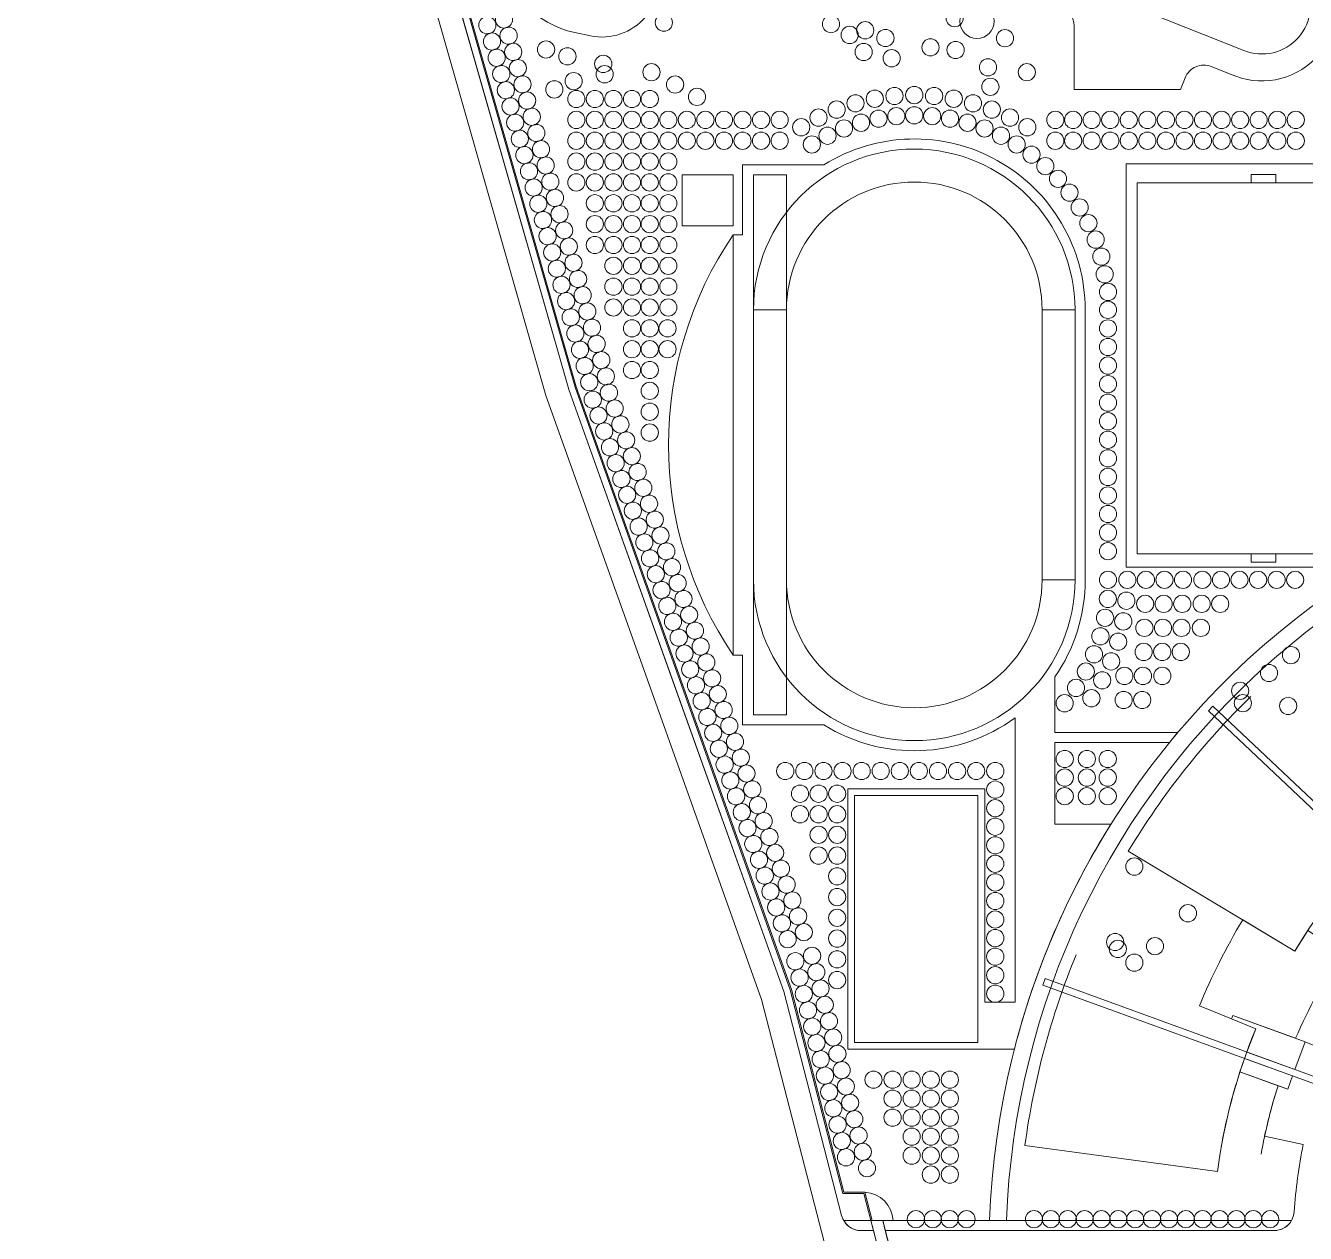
# Model space of a CAD drawing. Header units: metres. Extents: x -15673 to 64769, y -87680 to 34131.
# Drawn here: x -15673 to 22261, y -46309 to -10515 of the extents above; entities that cross this region are included whole.
import ezdxf

# ---------------------------------------------------------------- set-up
doc = ezdxf.new("R2010")
doc.units = ezdxf.units.M
doc.header["$PDMODE"] = 32
doc.header["$PDSIZE"] = 0.5
for name, color, linetype, lineweight in [('11', 7, 'Continuous', 13), ('14', 7, 'Continuous', 13), ('16', 7, 'Continuous', 13), ('27', 7, 'Continuous', 13), ('39', 7, 'Continuous', 13), ('42', 7, 'Continuous', 13), ('44', 7, 'Continuous', 13)]:
    doc.layers.add(name, color=color, linetype=linetype, lineweight=lineweight)

msp = doc.modelspace()

# ---------------------------------------------------------------- linework, layer by layer
at = {"layer": '11'}
for centre, radius in [((-1494.612, -10333.507), 255.324), ((3245.472, -10427.222), 255.324), ((8199.634, -10469.654), 255.324), ((11864.64, -10294.689), 255.324), ((12526, -10386.404), 510.295), ((-1986.724, -10506.777), 255.324), ((-1357.301, -10814.284), 255.324), ((8752.409, -10791.843), 255.324), ((9213.055, -10653.762), 255.324), ((-1849.413, -10987.553), 255.324), ((-246.528, -11223.222), 255.324), ((9811.894, -10883.897), 255.324), ((11147.767, -11160.059), 255.324), ((11891.586, -11237.059), 255.324), ((13355.57, -10889.002), 255.324), ((-1712.103, -11468.329), 255.324), ((-1219.991, -11295.06), 255.324), ((386.472, -11427.222), 255.324), ((9166.99, -11298.14), 255.324), ((9996.153, -11482.248), 255.324), ((-1574.792, -11949.106), 255.324), ((-1082.68, -11775.836), 255.324), ((1448.472, -11651.222), 255.324), ((1489.472, -11957.222), 255.324), ((2877.472, -11896.222), 255.324), ((12851.415, -11752.564), 255.324), ((14003.771, -11896.491), 255.324), ((-945.37, -12256.612), 255.324), ((570.472, -12161.222), 255.324), ((3578.213, -12261.863), 255.324), ((12923.437, -12328.272), 255.324), ((-1437.482, -12429.882), 255.324), ((-808.059, -12737.389), 255.324), ((-1.528, -12406.222), 255.324), ((649.928, -12692.092), 255.324), ((1199.928, -12692.092), 255.324), ((1749.928, -12692.092), 255.324), ((2299.928, -12692.092), 255.324), ((2827.213, -12692.092), 255.324), ((4227.213, -12627.863), 255.324), ((9497.475, -12682.908), 255.324), ((10079.826, -12601.674), 255.324), ((10667.188, -12574.519), 255.324), ((11254.549, -12601.674), 255.324), ((11836.9, -12682.908), 255.324), ((-1300.171, -12910.658), 255.324), ((8367.595, -13004.387), 255.324), ((8925.104, -12817.529), 255.324), ((12409.271, -12817.529), 255.324), ((12966.78, -13004.387), 255.324), ((-1162.861, -13391.435), 255.324), ((-670.749, -13218.165), 255.324), ((649.928, -13309.863), 255.324), ((1199.928, -13309.863), 255.324), ((1749.928, -13309.863), 255.324), ((2299.928, -13309.863), 255.324), ((2827.213, -13309.863), 255.324), ((3377.213, -13309.863), 255.324), ((3927.213, -13309.863), 255.324), ((4477.213, -13309.863), 255.324), ((5027.213, -13309.863), 255.324), ((5577.213, -13309.863), 255.324), ((6127.213, -13309.863), 255.324), ((6677.213, -13309.863), 255.324), ((7316.026, -13528.006), 255.324), ((7829.706, -13241.888), 255.324), ((9089.301, -13394.624), 255.324), ((9607.725, -13272.692), 255.324), ((10135.187, -13199.114), 255.324), ((10667.188, -13174.519), 255.324), ((11199.188, -13199.114), 255.324), ((11726.65, -13272.692), 255.324), ((12245.074, -13394.624), 255.324), ((13504.669, -13241.888), 255.324), ((14018.349, -13528.006), 255.324), ((14848.928, -13309.863), 255.324), ((15376.213, -13309.863), 255.324), ((15926.213, -13309.863), 255.324), ((16476.213, -13309.863), 255.324), ((17026.213, -13309.863), 255.324), ((17576.213, -13309.863), 255.324), ((18126.213, -13309.863), 255.324), ((18676.213, -13309.863), 255.324), ((19226.213, -13309.863), 255.324), ((19776.213, -13309.863), 255.324), ((20326.213, -13309.863), 255.324), ((20876.213, -13309.863), 255.324), ((21426.213, -13309.863), 255.324), ((21976.213, -13309.863), 255.324), ((-1025.55, -13872.211), 255.324), ((-533.438, -13698.941), 255.324), ((8097.149, -13778.986), 255.324), ((8584.34, -13563.87), 255.324), ((12750.035, -13563.87), 255.324), ((13237.226, -13778.986), 255.324), ((-396.128, -14179.718), 255.324), ((649.928, -13927.634), 255.324), ((1199.928, -13927.634), 255.324), ((1749.928, -13927.634), 255.324), ((2299.928, -13927.634), 255.324), ((2827.213, -13927.634), 255.324), ((3377.213, -13927.634), 255.324), ((3927.213, -13927.634), 255.324), ((4477.213, -13927.634), 255.324), ((5027.213, -13927.634), 255.324), ((5577.213, -13927.634), 255.324), ((6127.213, -13927.634), 255.324), ((6677.213, -13927.634), 255.324), ((7631.885, -14038.137), 255.324), ((13702.49, -14038.137), 255.324), ((14848.928, -13927.634), 255.324), ((15376.213, -13927.634), 255.324), ((15926.213, -13927.634), 255.324), ((16476.213, -13927.634), 255.324), ((17026.213, -13927.634), 255.324), ((17576.213, -13927.634), 255.324), ((18126.213, -13927.634), 255.324), ((18676.213, -13927.634), 255.324), ((19226.213, -13927.634), 255.324), ((19776.213, -13927.634), 255.324), ((20326.213, -13927.634), 255.324), ((20876.213, -13927.634), 255.324), ((21426.213, -13927.634), 255.324), ((21976.213, -13927.634), 255.324), ((-888.24, -14352.987), 255.324), ((-258.817, -14660.494), 255.324), ((649.928, -14545.406), 255.324), ((1199.928, -14545.406), 255.324), ((1749.928, -14545.406), 255.324), ((2299.928, -14545.406), 255.324), ((2827.213, -14545.406), 255.324), ((3377.213, -14545.406), 255.324), ((14141.858, -14339.111), 255.324), ((-750.929, -14833.763), 255.324), ((14551.582, -14679.341), 255.324), ((-613.619, -15314.54), 255.324), ((-121.507, -15141.27), 255.324), ((649.928, -15163.177), 255.324), ((1199.928, -15163.177), 255.324), ((1749.928, -15163.177), 255.324), ((2299.928, -15163.177), 255.324), ((2827.213, -15163.177), 255.324), ((3377.213, -15163.177), 255.324), ((14928.165, -15055.924), 255.324), ((-476.309, -15795.316), 255.324), ((15.804, -15622.046), 255.324), ((1199.928, -15780.948), 255.324), ((1749.928, -15780.948), 255.324), ((2299.928, -15780.948), 255.324), ((2827.213, -15780.948), 255.324), ((3377.213, -15780.948), 255.324), ((15268.395, -15465.648), 255.324), ((153.114, -16102.823), 255.324), ((15569.369, -15905.016), 255.324), ((-338.998, -16276.092), 255.324), ((1199.928, -16398.719), 255.324), ((1749.928, -16398.719), 255.324), ((2299.928, -16398.719), 255.324), ((2827.213, -16398.719), 255.324), ((3377.213, -16398.719), 255.324), ((15828.52, -16370.28), 255.324), ((-201.688, -16756.869), 255.324), ((290.425, -16583.599), 255.324), ((16043.636, -16857.471), 255.324), ((-64.377, -17237.645), 255.324), ((427.735, -17064.375), 255.324), ((1199.928, -17016.49), 255.324), ((1749.928, -17016.49), 255.324), ((2299.928, -17016.49), 255.324), ((2827.213, -17016.49), 255.324), ((3377.213, -17016.49), 255.324), ((565.046, -17545.151), 255.324), ((1749.928, -17634.261), 255.324), ((2299.928, -17634.261), 255.324), ((2827.213, -17634.261), 255.324), ((3377.213, -17634.261), 255.324), ((16212.882, -17362.433), 255.324), ((72.933, -17718.421), 255.324), ((702.356, -18025.928), 255.324), ((16310.637, -17885.375), 255.324), ((210.244, -18199.197), 255.324), ((1749.928, -18252.032), 255.324), ((2299.928, -18252.032), 255.324), ((2827.213, -18252.032), 255.324), ((3377.213, -18252.032), 255.324), ((16408.392, -18408.318), 255.324), ((347.554, -18679.974), 255.324), ((839.667, -18506.704), 255.324), ((484.865, -19160.75), 255.324), ((976.977, -18987.48), 255.324), ((1749.928, -18869.803), 255.324), ((2299.928, -18869.803), 255.324), ((2827.213, -18869.803), 255.324), ((3377.213, -18869.803), 255.324), ((16408.392, -18940.319), 255.324), ((1114.287, -19468.257), 255.324), ((2299.928, -19487.575), 255.324), ((2827.213, -19487.575), 255.324), ((3354.498, -19487.575), 255.324), ((16408.392, -19490.319), 255.324), ((622.175, -19641.526), 255.324), ((1251.598, -19949.033), 255.324), ((759.486, -20122.303), 255.324), ((2299.928, -20105.346), 255.324), ((2827.213, -20105.346), 255.324), ((3354.498, -20105.346), 255.324), ((16408.392, -20040.319), 255.324), ((896.796, -20603.079), 255.324), ((1388.908, -20429.809), 255.324), ((2299.928, -20723.117), 255.324), ((2827.213, -20723.117), 255.324), ((16408.392, -20590.319), 255.324), ((1034.107, -21083.855), 255.324), ((1526.219, -20910.585), 255.324), ((1616.704, -21394.045), 255.324), ((2827.213, -21340.888), 255.324), ((16408.392, -21140.319), 255.324), ((1137.614, -21600.611), 255.324), ((1786.619, -21864.288), 255.324), ((16408.392, -21690.319), 255.324), ((1307.53, -22070.855), 255.324), ((2827.213, -21958.659), 255.324), ((16408.392, -22240.319), 255.324), ((1477.445, -22541.098), 255.324), ((1956.535, -22334.531), 255.324), ((2827.213, -22576.43), 255.324), ((1647.361, -23011.341), 255.324), ((2126.451, -22804.774), 255.324), ((16408.392, -22790.319), 255.324), ((2296.366, -23275.017), 255.324), ((16408.392, -23340.319), 255.324), ((1817.277, -23481.584), 255.324), ((2466.282, -23745.26), 255.324), ((1987.193, -23951.827), 255.324), ((16408.392, -23890.319), 255.324), ((2157.108, -24422.07), 255.324), ((2636.198, -24215.504), 255.324), ((16408.392, -24440.319), 255.324), ((2327.024, -24892.314), 255.324), ((2806.114, -24685.747), 255.324), ((2976.029, -25155.99), 255.324), ((16408.392, -24990.319), 255.324), ((2496.94, -25362.557), 255.324), ((3145.945, -25626.233), 255.324), ((16408.392, -25540.319), 255.324), ((2666.855, -25832.8), 255.324), ((2836.771, -26303.043), 255.324), ((3315.861, -26096.476), 255.324), ((16408.392, -26090.319), 255.324), ((3006.687, -26773.286), 255.324), ((3485.777, -26566.72), 255.324), ((3655.692, -27036.963), 255.324), ((16408.392, -26940.319), 255.324), ((16982.988, -26940.319), 255.324), ((17532.988, -26940.319), 255.324), ((18082.988, -26940.319), 255.324), ((18632.988, -26940.319), 255.324), ((19207.583, -26940.319), 255.324), ((19757.583, -26940.319), 255.324), ((20307.583, -26940.319), 255.324), ((20857.583, -26940.319), 255.324), ((21407.583, -26940.319), 255.324), ((21957.583, -26940.319), 255.324), ((3176.603, -27243.53), 255.324), ((3825.608, -27507.206), 255.324), ((16405.224, -27505.466), 255.324), ((16952.575, -27559.375), 255.324), ((3346.518, -27713.773), 255.324), ((17510.988, -27652.319), 255.324), ((18060.988, -27652.319), 255.324), ((18610.988, -27652.319), 255.324), ((19185.583, -27652.319), 255.324), ((19735.583, -27652.319), 255.324), ((3516.434, -28184.016), 255.324), ((3995.524, -27977.449), 255.324), ((16322.199, -28065.17), 255.324), ((16861.631, -28172.47), 255.324), ((3686.35, -28654.259), 255.324), ((4165.439, -28447.692), 255.324), ((16184.714, -28614.042), 255.324), ((17488.988, -28364.319), 255.324), ((18038.988, -28364.319), 255.324), ((18588.988, -28364.319), 255.324), ((19163.583, -28364.319), 255.324), ((4335.355, -28917.935), 255.324), ((16711.031, -28773.699), 255.324), ((17466.988, -29076.319), 255.324), ((18016.988, -29076.319), 255.324), ((18566.988, -29076.319), 255.324), ((3856.265, -29124.502), 255.324), ((4505.271, -29388.179), 255.324), ((15994.092, -29146.795), 255.324), ((16502.226, -29357.271), 255.324), ((21832.224, -29171.592), 255.324), ((4026.181, -29594.745), 255.324), ((15752.169, -29658.298), 255.324), ((16894.988, -29788.319), 255.324), ((17444.988, -29788.319), 255.324), ((18019.583, -29788.319), 255.324), ((21180.224, -29700.592), 255.324), ((4196.097, -30064.989), 255.324), ((4675.187, -29858.422), 255.324), ((15461.275, -30143.625), 255.324), ((16237.226, -29917.566), 255.324), ((4366.013, -30535.232), 255.324), ((4845.102, -30328.665), 255.324), ((15124.211, -30598.103), 255.324), ((15918.583, -30449.189), 255.324), ((16872.988, -30500.319), 255.324), ((17422.988, -30500.319), 255.324), ((20325.224, -30229.592), 255.324), ((20407.224, -30595.592), 255.324), ((5015.018, -30798.908), 255.324), ((21750.224, -30677.592), 255.324), ((4535.928, -31005.475), 255.324), ((5184.934, -31269.151), 255.324), ((4705.844, -31475.718), 255.324), ((5354.849, -31739.395), 255.324), ((4875.76, -31945.961), 255.324), ((5045.676, -32416.205), 255.324), ((5524.765, -32209.638), 255.324), ((15127.586, -32250.944), 255.324), ((15783.586, -32250.944), 255.324), ((16401.586, -32250.944), 255.324), ((5694.681, -32679.881), 255.324), ((6843.469, -32606.944), 255.324), ((7409.298, -32606.944), 255.324), ((7975.127, -32606.944), 255.324), ((8540.956, -32606.944), 255.324), ((9106.784, -32606.944), 255.324), ((9672.613, -32606.944), 255.324), ((10238.442, -32606.944), 255.324), ((10804.271, -32606.944), 255.324), ((11370.1, -32606.944), 255.324), ((11935.928, -32606.944), 255.324), ((12501.757, -32606.944), 255.324), ((13067.586, -32606.944), 255.324), ((15127.586, -32800.944), 255.324), ((15783.586, -32800.944), 255.324), ((16401.586, -32800.944), 255.324), ((5215.591, -32886.448), 255.324), ((5864.597, -33150.124), 255.324), ((13067.586, -33156.944), 255.324), ((5385.507, -33356.691), 255.324), ((6034.512, -33620.367), 255.324), ((7281.297, -33278.891), 255.324), ((7831.297, -33278.891), 255.324), ((8381.297, -33278.891), 255.324), ((15127.586, -33350.944), 255.324), ((15783.586, -33350.944), 255.324), ((16401.586, -33350.944), 255.324), ((5555.423, -33826.934), 255.324), ((7281.297, -33887.891), 255.324), ((7831.297, -33887.891), 255.324), ((8381.297, -33887.891), 255.324), ((13067.586, -33706.944), 255.324), ((5725.338, -34297.177), 255.324), ((6204.428, -34090.61), 255.324), ((13067.586, -34256.944), 255.324), ((5895.254, -34767.42), 255.324), ((6374.344, -34560.854), 255.324), ((7831.297, -34496.891), 255.324), ((8381.297, -34496.891), 255.324), ((6544.26, -35031.097), 255.324), ((7831.297, -35111.891), 255.324), ((8381.297, -35111.891), 255.324), ((13067.586, -34806.944), 255.324), ((6065.17, -35237.664), 255.324), ((6714.175, -35501.34), 255.324), ((13067.586, -35356.944), 255.324), ((17190.224, -35437.592), 255.324), ((6235.086, -35707.907), 255.324), ((8381.297, -35726.891), 255.324), ((13067.586, -35906.944), 255.324), ((6405.001, -36178.15), 255.324), ((6884.091, -35971.583), 255.324), ((6574.917, -36648.393), 255.324), ((7054.007, -36441.826), 255.324), ((8381.297, -36341.891), 255.324), ((13067.586, -36456.944), 255.324), ((7223.922, -36912.07), 255.324), ((8381.297, -36956.891), 255.324), ((13067.586, -37006.944), 255.324), ((18778.224, -36820.592), 255.324), ((6744.833, -37118.636), 255.324), ((7393.838, -37382.313), 255.324), ((6914.748, -37588.879), 255.324), ((8381.297, -37571.891), 255.324), ((13067.586, -37556.944), 255.324), ((16620.224, -37674.592), 255.324), ((17801.224, -37796.592), 255.324), ((7638.368, -38083.47), 255.324), ((8381.297, -38186.891), 255.324), ((13067.586, -38106.944), 255.324), ((16701.224, -37878.592), 255.324), ((7142.081, -38244.394), 255.324), ((7763.627, -38567.526), 255.324), ((17190.224, -38285.592), 255.324), ((7267.34, -38728.45), 255.324), ((8381.297, -38801.891), 255.324), ((13067.586, -38656.944), 255.324), ((7392.599, -39212.506), 255.324), ((7888.885, -39051.582), 255.324), ((13067.586, -39206.944), 255.324), ((7517.858, -39696.562), 255.324), ((8014.144, -39535.638), 255.324), ((8139.403, -40019.694), 255.324), ((7643.117, -40180.618), 255.324), ((7768.375, -40664.674), 255.324), ((8264.662, -40503.75), 255.324), ((7893.634, -41148.73), 255.324), ((8389.921, -40987.806), 255.324), ((8515.18, -41471.862), 255.324), ((8018.893, -41632.786), 255.324), ((8640.439, -41955.918), 255.324), ((9458.956, -41753.466), 255.324), ((10024.784, -41753.466), 255.324), ((10590.613, -41753.466), 255.324), ((11156.442, -41753.466), 255.324), ((11722.271, -41753.466), 255.324), ((8144.152, -42116.842), 255.324), ((10024.784, -42315.947), 255.324), ((10590.613, -42315.947), 255.324), ((11156.442, -42315.947), 255.324), ((11722.271, -42315.947), 255.324), ((8269.411, -42600.898), 255.324), ((8765.697, -42439.974), 255.324), ((8394.67, -43084.954), 255.324), ((8890.956, -42924.03), 255.324), ((10024.784, -42878.427), 255.324), ((10590.613, -42878.427), 255.324), ((11156.442, -42878.427), 255.324), ((11722.271, -42878.427), 255.324), ((9016.215, -43408.086), 255.324), ((10590.613, -43440.907), 255.324), ((11156.442, -43440.907), 255.324), ((11722.271, -43440.907), 255.324), ((8519.929, -43569.01), 255.324), ((8645.187, -44053.066), 255.324), ((9141.474, -43892.142), 255.324), ((10590.613, -44003.388), 255.324), ((11156.442, -44003.388), 255.324), ((11722.271, -44003.388), 255.324), ((9266.733, -44376.198), 255.324), ((11156.442, -44565.868), 255.324), ((11722.271, -44565.868), 255.324), ((10716.214, -45887.623), 255.324), ((11216.214, -45887.623), 255.324), ((11716.214, -45887.623), 255.324), ((12216.214, -45887.623), 255.324), ((14216.214, -45887.623), 255.324), ((14716.214, -45887.623), 255.324), ((15216.214, -45887.623), 255.324), ((15716.214, -45887.623), 255.324), ((16216.214, -45887.623), 255.324), ((16716.214, -45887.623), 255.324), ((17216.214, -45887.623), 255.324), ((17716.214, -45887.623), 255.324), ((18216.214, -45887.623), 255.324), ((18716.214, -45887.623), 255.324), ((19216.214, -45887.623), 255.324), ((19716.214, -45887.623), 255.324), ((20216.214, -45887.623), 255.324), ((20716.214, -45887.623), 255.324), ((21216.214, -45887.623), 255.324)]:
    msp.add_circle(centre, radius, dxfattribs=at)
at = {"layer": '14'}
msp.add_line((6877.388, -26940.319), (6877.388, -18940.319), dxfattribs=at)
msp.add_lwpolyline([(10153.35, -47559.268), (9731.136, -45927.645), (9421.255, -45927.645), (9203.965, -45087.941), (8584.202, -45087.941), (7029.401, -39079.498), (650.547, -21220.881), (-7730.601, 8124.71)], dxfattribs=at)
for points in [[(24770.982, -15171.554), (17270.982, -15171.554), (17270.982, -26171.554), (24770.982, -26171.554)], [(20654.982, -14927.554), (21386.982, -14927.554), (21386.982, -15171.554), (20654.982, -15171.554)], [(20654.982, -26415.554), (21386.982, -26415.554), (21386.982, -26171.554), (20654.982, -26171.554)], [(8896.188, -33335.466), (12554.188, -33335.466), (12554.188, -40649.466), (8896.188, -40649.466)]]:
    msp.add_lwpolyline(points, close=True, dxfattribs=at)
for centre, start, end in [((10667.188, -18940.319), 0, 180), ((10667.188, -26940.319), 180, 0)]:
    msp.add_arc(centre, 3789.8, start, end, dxfattribs=at)
at = {"layer": '16'}
msp.add_line((15732.988, -26940.319), (15732.988, -18940.319), dxfattribs=at)
msp.add_lwpolyline([(8553.235, -45127.941), (9172.998, -45127.941), (9379.937, -45927.645), (8576.103, -45927.645), (8541.093, -45856.536), (8514.851, -45777.956), (6797.054, -39139.622), (3611.249, -30220.453), (425.444, -21301.285), (-3767.258, -6621.04), (-7959.959, 8059.205), (-13760.452, 19980.6), (-13774.208, 20456.282), (-7768.828, 8113.793), (-3577.899, -6560.244), (613.03, -21234.282), (6990.677, -39089.519)], close=True, dxfattribs=at)
for points in [[(7989.067, -14640.319), (5575.188, -14640.319), (5575.188, -16711.253), (5301.387, -16711.253), (5301.387, -29169.385), (5575.188, -29169.385), (5575.188, -31240.319), (7989.067, -31240.319)], [(16950.188, -14607.466), (16950.188, -26560.466), (24178.769, -26560.466)], [(30012.138, -23981.021), (30012.138, -22889.297), (36777.188, -22889.297), (36777.188, -14607.466), (16950.188, -14607.466)], [(16495.787, -34183.466), (14836.188, -34183.466), (14836.188, -31760.466), (18232.843, -31760.466), (18482.015, -31460.466), (14836.188, -31460.466), (14836.188, -29818.125)], [(13661.187, -31026.673), (13661.188, -39460.966), (12754.188, -39460.966), (12754.188, -33135.466), (8696.188, -33135.466)], [(8696.188, -33135.466), (8696.188, -40849.466), (13634.06, -40849.466)], [(8576.103, -45927.645), (9379.937, -45927.645), (9457.568, -46227.645), (9095.719, -46227.645)], [(21330.755, -46227.645), (9808.767, -46227.645), (9731.136, -45927.645), (21850.37, -45927.645)]]:
    msp.add_lwpolyline(points, dxfattribs=at)
for centre, radius, start, end in [((10667.188, -18940.319), 5065.8, 0, 121.91542), ((36598.04, -46760.677), 23712.588, 84.3199, 177.98676), ((36598.04, -46760.677), 23212.588, 84.19713, 177.94338), ((10667.188, -26940.319), 5065.8, 325.38319, 0), ((10667.188, -26940.319), 5065.8, 238.08458, 306.22958), ((36598.04, -46760.677), 23712.588, 147.96736, 165.56475), ((9095.719, -45627.646), 600, 209.99999, 270.00001), ((21330.755, -45627.645), 600, 270, 330)]:
    msp.add_arc(centre, radius, start, end, dxfattribs=at)
at = {"layer": '27'}
for points in [[(20106.229, -39848.869), (22250.388, -40629.279), (21950.423, -41453.426), (20521.583, -40933.371), (20787.682, -40245.882), (20069.447, -39949.927)], [(20454.526, -41121.8), (21882.019, -41641.365), (21737.358, -42038.818), (20319.958, -41522.926)]]:
    msp.add_lwpolyline(points, close=True, dxfattribs=at)
at = {"layer": '39'}
for p, q in [((5301.387, -29169.384), (5301.388, -16711.253)), ((17011.77, -34981.303), (21944.037, -37947.614)), ((21448.454, -41933.665), (20319.958, -41522.926)), ((13948.036, -43702.39), (19651.819, -44472.537)), ((9203.965, -45087.941), (9421.255, -45927.645))]:
    msp.add_line(p, q, dxfattribs=at)
for points in [[(3792.188, -14940.319), (5301.387, -14940.319), (5301.387, -16450.466), (3792.188, -16450.466)], [(19521.599, -30680.951), (25751.791, -36558.827), (25614.542, -36704.302), (19384.351, -30826.426)], [(14549.323, -38759.646), (22598.091, -41689.158), (22529.687, -41877.096), (14480.919, -38947.584)]]:
    msp.add_lwpolyline(points, close=True, dxfattribs=at)
for points in [[(23335.324, -37990.828), (22334.363, -37328.953), (21944.033, -37947.615), (20401.507, -37019.923)], [(19123.433, -39560.114), (20069.447, -39949.927), (20106.229, -39848.869), (21970.754, -40527.5)], [(9203.965, -45087.941), (9421.255, -45927.645), (9379.937, -45927.645), (9791.8, -47519.268), (10142.999, -47519.268), (9731.136, -45927.645), (10041.018, -45927.645)]]:
    msp.add_lwpolyline(points, dxfattribs=at)
for centre, radius, start, end in [((14456.988, -22940.319), 11073.675, 145.77036, 214.22964), ((36598.047, -46760.667), 22855.539, 134.27216, 148.97692), ((36598.043, -46760.663), 17099.992, 134.27216, 148.97692), ((36598.037, -46760.676), 18899.996, 148.97689, 157.60547), ((36598.037, -46760.677), 22855.539, 157.60546, 172.31022), ((36597, -46760.135), 15898.831, 146.52526, 156.91985), ((36598.032, -46760.675), 17099.992, 157.60546, 172.31023), ((36598.04, -46760.677), 17099.999, 162.16353, 169.85904), ((36598.022, -46760.672), 15899.981, 162.3269, 169.85905), ((9155.15, -45973.658), 887.062, 2.97331, 86.84544)]:
    msp.add_arc(centre, radius, start, end, dxfattribs=at)
msp.add_point((20401.507, -37019.923), dxfattribs=at)
at = {"layer": '42'}
for p, q in [((5901.388, -18940.319), (6877.388, -18940.319)), ((15432.988, -26940.319), (14456.988, -26940.319))]:
    msp.add_line(p, q, dxfattribs=at)
for points in [[(5901.388, -14940.319), (6877.388, -14940.319), (6877.388, -30940.319), (5901.388, -30940.319)], [(15432.988, -18940.319), (14456.988, -18940.319), (14456.988, -26940.319), (15432.988, -26940.319)]]:
    msp.add_lwpolyline(points, close=True, dxfattribs=at)
for centre, radius, start, end in [((10667.188, -18940.319), 4765.8, 0, 180), ((10667.188, -18940.319), 3789.8, 0, 180), ((10667.188, -26940.319), 4765.8, 180, 0), ((10667.188, -26940.319), 3789.8, 180, 0)]:
    msp.add_arc(centre, radius, start, end, dxfattribs=at)
at = {"layer": '44'}
for p, q in [((15001.2, -9093.14), (20334.022, -11209.602)), ((1068.61, -10818.207), (605.49, -10722.468)), ((20039.284, -11952.249), (19472.234, -11727.201)), ((22198.273, -43671.854), (21051.681, -43425.904))]:
    msp.add_line(p, q, dxfattribs=at)
for points in [[(8514.851, -45777.956), (6797.054, -39139.622), (425.444, -21301.285), (-7959.959, 8059.205), (-15043.965, 22618.524), (-15673.41, 22312.26), (-8616.217, 7808.045), (-253.368, -21473.474), (2943.567, -30423.804), (6140.503, -39374.133), (16002.012, -77505.892)], [(18693.218, -12063.555), (18554.347, -12413.466), (15408.188, -12413.466), (15408.188, -10521.685)], [(21448.454, -41933.666), (21737.358, -42038.818), (21882.019, -41641.365), (22529.687, -41877.096), (22598.091, -41689.158), (21950.423, -41453.426), (22250.388, -40629.279), (23035.591, -40957.551)], [(9613.257, -47027.645), (9664.583, -47027.645), (9457.568, -46227.645), (9095.719, -46227.645)], [(17238.637, -74301.295), (10181.052, -47027.645), (10015.782, -47027.645), (9808.767, -46227.645), (21330.755, -46227.645)]]:
    msp.add_lwpolyline(points, dxfattribs=at)
for centre, radius, start, end in [((20968.833, -9914.176), 2240.045, 245.48266, 94.61395), ((1152.098, -8078.376), 2700, 185.79749, 258.3199), ((1412.77, -9153.409), 1700, 258.3199, 20.03567), ((20968.833, -9914.176), 1442.607, 243.89329, 94.61395), ((14808.188, -10521.685), 600, 0, 68.35313), ((19250.903, -12284.886), 600, 68.35313, 158.35313), ((36598.04, -46760.677), 15900, 162.32691, 167.89322), ((36598.04, -46627.645), 14700, 168.40021, 176.25251), ((9095.719, -45627.645), 600, 194.50815, 270), ((21330.755, -45627.645), 600, 270, 356.25251)]:
    msp.add_arc(centre, radius, start, end, dxfattribs=at)

doc.saveas('drawing.dxf')
